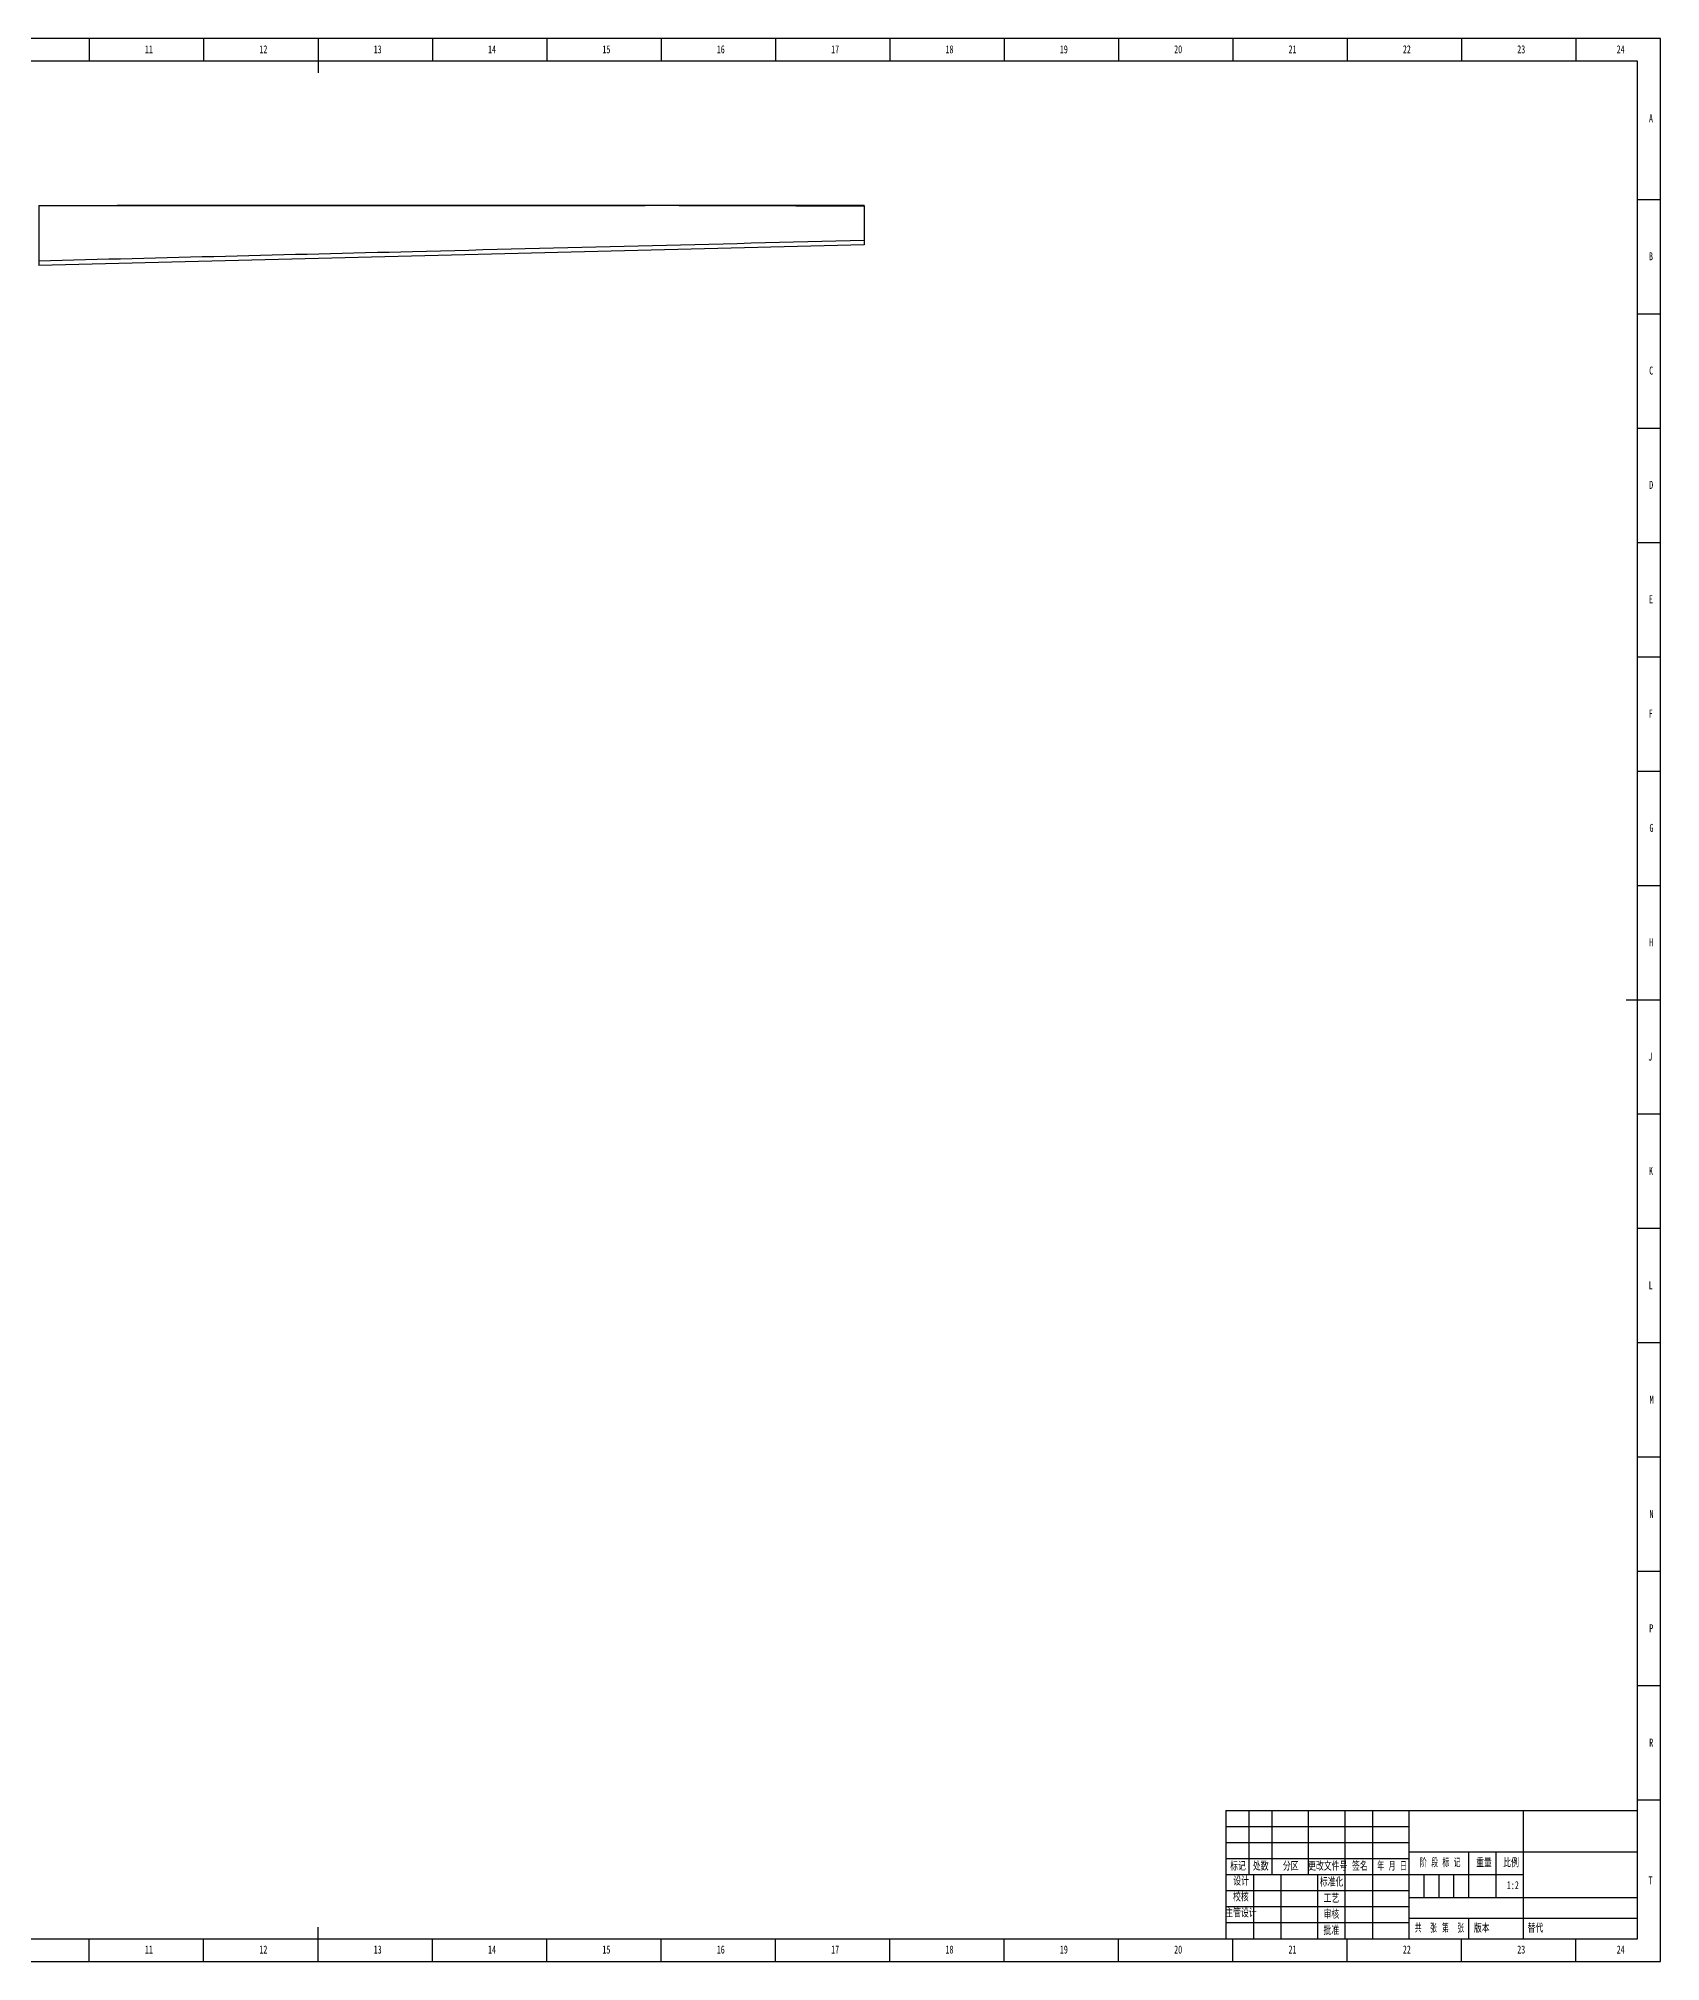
# Model space of a CAD drawing. Header units: millimetres. Extents: x 0 to 1189, y 0 to 841.
# Drawn here: x 480 to 1189, y 0 to 841 of the extents above; entities that cross this region are included whole.
import ezdxf

# ---------------------------------------------------------------- set-up
doc = ezdxf.new("R2010")
doc.units = ezdxf.units.MM
for name, color, linetype in [('10', 7, 'Continuous'), ('5', 7, 'Continuous'), ('9', 7, 'Continuous'), ('SLD-0', 7, 'Continuous')]:
    doc.layers.add(name, color=color, linetype=linetype)
doc.styles.add('SLDTEXTSTYLE0', font='TXT', dxfattribs={"width": 0.7, "bigfont": 'bigfont'})
doc.styles.add('SLDTEXTSTYLE1', font='TXT', dxfattribs={"width": 0.6, "bigfont": 'bigfont'})
doc.styles.add('SLDTEXTSTYLE2', font='TXT', dxfattribs={"width": 0.614286, "bigfont": 'bigfont'})
doc.styles.add('SLDTEXTSTYLE3', font='TXT', dxfattribs={"width": 0.62, "bigfont": 'bigfont'})
doc.styles.add('SLDTEXTSTYLE5', font='TXT', dxfattribs={"width": 0.7})

msp = doc.modelspace()

# ---------------------------------------------------------------- linework, layer by layer
at = {"color": 7, "linetype": 'Continuous', "lineweight": 25}
for p, q in [((479.9606, 767.8994), (744.9828, 767.8994)), ((840.8264, 750.7047), (479.9606, 741.6895))]:
    msp.add_line(p, q, dxfattribs=at)
for points, knots in [([(479.9606, 767.8994), (479.9606, 767.7268), (479.9606, 767.3817), (479.9606, 766.5975), (479.9606, 765.4364), (479.9606, 764.0667), (479.9606, 762.6271), (479.9606, 761.2313), (479.9606, 759.6038), (479.9606, 757.6749), (479.9606, 755.5794), (479.9606, 753.4486), (479.9606, 751.667), (479.9606, 750.1259), (479.9606, 749.0972), (479.9606, 748.1584), (479.9606, 747.3759), (479.9606, 746.527), (479.9606, 745.6137), (479.9606, 744.7864), (479.9606, 744.2073), (479.9606, 743.8788), (479.9606, 743.8411), (479.9606, 743.8126)], [0, 0, 0, 0, 0.09870226, 0.19739693, 0.29608925, 0.39477815, 0.45681599, 0.51885194, 0.58088479, 0.64290859, 0.70492709, 0.74897925, 0.79302231, 0.81505251, 0.83706806, 0.84807899, 0.85908417, 0.87005679, 0.88102983, 0.90052971, 0.92004077, 0.93960598, 1, 1, 1, 1]), ([(840.8264, 767.9201), (821.7544, 767.9238), (783.5924, 767.9311), (726.3096, 767.9173), (659.3506, 767.9072), (588.6209, 767.9004), (537.0154, 767.8999), (514.1575, 767.8998)], [0, 0, 0, 0, 0.1751572, 0.35048091, 0.52611061, 0.7900972, 1, 1, 1, 1]), ([(840.8264, 767.6023), (824.8504, 767.674), (792.89, 767.8174), (760.9547, 767.872), (744.9828, 767.8994)], [0, 0, 0, 0, 0.49986955, 1, 1, 1, 1]), ([(840.8264, 767.8994), (840.8264, 767.9451), (840.8264, 767.8458), (840.8264, 767.6991), (840.8264, 767.6072), (840.8264, 767.5047), (840.8264, 767.3923), (840.8264, 767.271), (840.8264, 767.138), (840.8264, 766.9952), (840.8264, 766.8415), (840.8264, 766.677), (840.8264, 766.5014), (840.8264, 766.3146), (840.8264, 766.1179), (840.8264, 765.9077), (840.8264, 765.6878), (840.8264, 765.4555), (840.8264, 765.2132), (840.8264, 764.9589), (840.8264, 764.6968), (840.8264, 764.421), (840.8264, 764.1377), (840.8264, 763.8409), (840.8264, 763.536), (840.8264, 763.2206), (840.8264, 762.8952), (840.8264, 762.5605), (840.8264, 762.2196), (840.8264, 761.8659), (840.8264, 761.5069), (840.8264, 761.1418), (840.8264, 760.7756), (840.8264, 760.4109), (840.8264, 760.0539), (840.8264, 759.7078), (840.8264, 759.3769), (840.8264, 759.0606), (840.8264, 758.7625), (840.8264, 758.4826), (840.8264, 758.2191), (840.8264, 757.9724), (840.8264, 757.743), (840.8264, 757.5285), (840.8264, 757.3291), (840.8264, 757.1432), (840.8264, 756.97), (840.8264, 756.8057), (840.8264, 756.6497), (840.8264, 756.5001), (840.8264, 756.3554), (840.8264, 756.216), (840.8264, 756.0807), (840.8264, 755.9481), (840.8264, 755.8178), (840.8264, 755.6908), (840.8264, 755.565), (840.8264, 755.4412), (840.8264, 755.3202), (840.8264, 755.1874), (840.8264, 755.0506), (840.8264, 754.9046), (840.8264, 754.7713), (840.8264, 754.6434), (840.8264, 754.5408), (840.8264, 754.4796), (840.8264, 754.4579)], [0, 0, 0, 0, 0.04299486, 0.056146667, 0.069271634, 0.082349518, 0.095401626, 0.108400279, 0.121362007, 0.134287093, 0.147169939, 0.160020906, 0.172829953, 0.185615478, 0.198341322, 0.211039592, 0.223690836, 0.236296331, 0.248839446, 0.261316953, 0.273667727, 0.285901716, 0.298001198, 0.309934466, 0.321701599, 0.333252369, 0.344586737, 0.355677118, 0.366478072, 0.376983131, 0.387209096, 0.397095506, 0.406601846, 0.415670966, 0.424238048, 0.432245828, 0.439657062, 0.446477492, 0.452730231, 0.458437724, 0.463652141, 0.468417426, 0.472772853, 0.476762374, 0.48042624, 0.483798772, 0.486911614, 0.489789848, 0.492474783, 0.494980411, 0.497332818, 0.49954976, 0.501646595, 0.503632067, 0.505523046, 0.507328358, 0.509056712, 0.510719962, 0.512319979, 0.513865047, 0.515912723, 0.517689667, 0.519575635, 0.521126958, 0.522703492, 0.523584316, 0.523584316, 0.523584316, 0.523584316]), ([(479.9606, 743.8045), (534.3875, 745.1594), (654.6673, 748.1537), (774.9642, 751.1477), (840.8264, 752.7869)], [0, 0, 0, 0, 0.45250299, 1, 1, 1, 1]), ([(840.8264, 754.4579), (840.8264, 754.3672), (840.8264, 753.9955), (840.8264, 753.489), (840.8264, 753.0671), (840.8264, 752.8121), (840.8264, 752.8217), (840.8264, 752.8289)], [0, 0, 0, 0, 0.05054604, 0.2071678, 0.36428654, 0.5217882, 1, 1, 1, 1]), ([(840.8264, 752.6539), (840.8264, 752.6021), (840.8264, 752.381), (840.8264, 751.8459), (840.8264, 751.085), (840.8264, 750.7047)], [0, 0, 0, 0, 0.13257419, 0.56635117, 1, 1, 1, 1]), ([(479.9606, 743.6376), (479.9606, 743.5915), (479.9606, 743.3494), (479.9606, 742.7825), (479.9606, 742.0538), (479.9606, 741.6895)], [0, 0, 0, 0, 0.10526355, 0.55266353, 1, 1, 1, 1])]:
    msp.add_open_spline(points, degree=3, knots=knots, dxfattribs=at)
at = {"layer": '5', "color": 7}
for p, q in [((1189, 841), (0, 841)), ((1189, 0), (1189, 841)), ((999, 59), (1079, 59)), ((999, 52), (1079, 52)), ((1085.5, 38), (1085.5, 28)), ((1092, 38), (1092, 28)), ((1098.5, 38), (1098.5, 28)), ((0, 0), (1189, 0))]:
    msp.add_line(p, q, dxfattribs=at)
at = {"layer": '5'}
for p, q in [((502, 841), (502, 831.0501)), ((552, 841), (552, 831.0501)), ((652, 841), (652, 831.0501)), ((702, 841), (702, 831.0501)), ((752, 841), (752, 831.0501)), ((802, 841), (802, 831.0501)), ((852, 841), (852, 831.0501)), ((902, 841), (902, 831.0501)), ((952, 841), (952, 831.0501)), ((1002, 841), (1002, 831.0501)), ((1052, 841), (1052, 831.0501)), ((1102, 841), (1102, 831.0501)), ((1152, 841), (1152, 831.0501)), ((1189, 770.5), (1179, 770.5)), ((1189, 720.5), (1179, 720.5)), ((1189, 670.5), (1179, 670.5)), ((1189, 620.5), (1179, 620.5)), ((1189, 570.5), (1179, 570.5)), ((1189, 520.5), (1179, 520.5)), ((1189, 470.5), (1179, 470.5)), ((1189, 370.5), (1179, 370.5)), ((1189, 320.5), (1179, 320.5)), ((1189, 270.5), (1179, 270.5)), ((1189, 220.5), (1179, 220.5)), ((1189, 170.5), (1179, 170.5)), ((1189, 120.5), (1179, 120.5)), ((1189, 70.5), (1179, 70.5)), ((502, 0), (502, 10)), ((552, 0), (552, 10)), ((652, 0), (652, 10)), ((702, 0), (702, 10)), ((752, 0), (752, 10)), ((802, 0), (802, 10)), ((852, 0), (852, 10)), ((902, 0), (902, 10)), ((952, 0), (952, 10)), ((1002, 0), (1002, 10)), ((1052, 0), (1052, 10)), ((1102, 0), (1102, 10)), ((1152, 0), (1152, 10))]:
    msp.add_line(p, q, dxfattribs=at)
at = {"layer": '5', "lineweight": 25}
for p, q in [((602, 841), (602, 826)), ((1189, 420.5), (1174, 420.5)), ((1105, 18.9824), (1105, 10)), ((602, 0), (602, 15))]:
    msp.add_line(p, q, dxfattribs=at)
at = {"layer": '5', "color": 7, "lineweight": 25}
for p, q in [((1179, 831.0501), (25, 831.0501)), ((1179, 10), (1179, 831.0501)), ((999, 66), (1179, 66)), ((999, 66), (999, 10)), ((1009, 66), (1009, 38)), ((1019, 66), (1019, 38)), ((1035, 66), (1035, 38)), ((1051, 66), (1051, 10)), ((1063, 66), (1063, 10)), ((1079, 66), (1079, 10)), ((1129, 66), (1129, 38)), ((999, 45), (1079, 45)), ((1079, 48), (1179, 48)), ((1105, 48), (1105, 28)), ((1117, 48), (1117, 28)), ((999, 38), (1129, 38)), ((1011, 38), (1011, 10)), ((1023, 38), (1023, 10)), ((1039, 38), (1039, 10)), ((1129, 38), (1129, 10)), ((999, 31), (1079, 31)), ((1079, 28), (1179, 28)), ((999, 24), (1079, 24)), ((999, 17), (1079, 17)), ((1079.0061, 18.9824), (1179, 18.9824)), ((0, 10), (1179, 10))]:
    msp.add_line(p, q, dxfattribs=at)

# ---------------------------------------------------------------- texts
at = {"layer": '10', "char_height": 3.5, "attachment_point": 2}
for s, insert, style in [('11', (528.0889, 838.0095), 'SLDTEXTSTYLE5'), ('12', (578.0889, 838.0095), 'SLDTEXTSTYLE5'), ('13', (628.0889, 838.0095), 'SLDTEXTSTYLE5'), ('14', (678.0889, 838.0095), 'SLDTEXTSTYLE5'), ('15', (728.0889, 838.0095), 'SLDTEXTSTYLE5'), ('16', (778.0913, 838.0095), 'SLDTEXTSTYLE5'), ('17', (828.0913, 838.0095), 'SLDTEXTSTYLE5'), ('18', (878.0913, 838.0095), 'SLDTEXTSTYLE5'), ('19', (928.0913, 838.0095), 'SLDTEXTSTYLE5'), ('20', (978.0889, 838.0095), 'SLDTEXTSTYLE5'), ('21', (1028.0889, 838.0095), 'SLDTEXTSTYLE5'), ('22', (1078.0889, 838.0095), 'SLDTEXTSTYLE5'), ('23', (1128.0889, 838.0095), 'SLDTEXTSTYLE5'), ('24', (1171.5889, 838.0095), 'SLDTEXTSTYLE5'), ('A', (1184.8203, 807.7595), 'SLDTEXTSTYLE5'), ('B', (1184.8203, 747.5095), 'SLDTEXTSTYLE5'), ('C', (1184.9273, 697.5095), 'SLDTEXTSTYLE5'), ('D', (1184.9297, 647.5095), 'SLDTEXTSTYLE5'), ('E', (1184.8179, 597.5095), 'SLDTEXTSTYLE5'), ('F', (1184.7243, 547.5095), 'SLDTEXTSTYLE5'), ('G', (1185.0391, 497.5095), 'SLDTEXTSTYLE5'), ('H', (1184.9297, 447.5095), 'SLDTEXTSTYLE5'), ('J', (1184.5153, 397.5095), 'SLDTEXTSTYLE5'), ('K', (1184.8203, 347.5095), 'SLDTEXTSTYLE5'), ('L', (1184.6806, 297.5095), 'SLDTEXTSTYLE5'), ('M', (1185.0974, 247.5095), 'SLDTEXTSTYLE5'), ('N', (1185.0488, 197.5095), 'SLDTEXTSTYLE5'), ('P', (1184.9443, 147.5095), 'SLDTEXTSTYLE5'), ('R', (1184.9297, 97.5095), 'SLDTEXTSTYLE5'), ('T', (1184.6563, 37.2595), 'SLDTEXTSTYLE5'), ('校核', (1005.4941, 29.8568), 'SLDTEXTSTYLE0'), ('主管设计', (1005.5621, 22.8297), 'SLDTEXTSTYLE0'), ('11', (528.0889, 7.0095), 'SLDTEXTSTYLE5'), ('12', (578.0889, 7.0095), 'SLDTEXTSTYLE5'), ('13', (628.0889, 7.0095), 'SLDTEXTSTYLE5'), ('14', (678.0889, 7.0095), 'SLDTEXTSTYLE5'), ('15', (728.0889, 7.0095), 'SLDTEXTSTYLE5'), ('16', (778.0913, 7.0095), 'SLDTEXTSTYLE5'), ('17', (828.0913, 7.0095), 'SLDTEXTSTYLE5'), ('18', (878.0913, 7.0095), 'SLDTEXTSTYLE5'), ('19', (928.0913, 7.0095), 'SLDTEXTSTYLE5'), ('20', (978.0889, 7.0095), 'SLDTEXTSTYLE5'), ('21', (1028.0889, 7.0095), 'SLDTEXTSTYLE5'), ('22', (1078.0889, 7.0095), 'SLDTEXTSTYLE5'), ('23', (1128.0889, 7.0095), 'SLDTEXTSTYLE5'), ('24', (1171.5889, 7.0095), 'SLDTEXTSTYLE5')]:
    msp.add_mtext(s, dxfattribs=dict(at, insert=insert, style=style))
at = {"layer": '10', "color": 7, "insert": (1110.8444, 16.1881), "char_height": 3.5, "attachment_point": 2, "style": 'SLDTEXTSTYLE0'}
msp.add_mtext('版本', dxfattribs=at)
at = {"layer": '9', "color": 7, "char_height": 3.5, "attachment_point": 2}
for s, insert, style in [('标记', (1004.2451, 43.3062), 'SLDTEXTSTYLE0'), ('处数', (1014.1711, 43.3062), 'SLDTEXTSTYLE0'), ('分区', (1027.308, 43.3062), 'SLDTEXTSTYLE0'), ('更改文件号', (1043.4824, 43.3062), 'SLDTEXTSTYLE0'), ('签名', (1057.5369, 43.3062), 'SLDTEXTSTYLE0'), ('年 月 日', (1071.6102, 43.3062), 'SLDTEXTSTYLE3'), ('阶 段 标 记', (1092.6508, 44.8103), 'SLDTEXTSTYLE2'), ('重量', (1111.794, 44.8103), 'SLDTEXTSTYLE0'), ('比例', (1123.679, 44.8103), 'SLDTEXTSTYLE0'), ('设计', (1005.6448, 36.7667), 'SLDTEXTSTYLE0'), ('标准化', (1045.1847, 36.3584), 'SLDTEXTSTYLE0'), ('工艺', (1045.0753, 29.2301), 'SLDTEXTSTYLE0'), ('审核', (1045.0753, 22.2493), 'SLDTEXTSTYLE0'), ('批准', (1045.0753, 15.2155), 'SLDTEXTSTYLE0'), ('共  张', (1086.3826, 16.1881), 'SLDTEXTSTYLE1'), ('第  张', (1098.2739, 16.1881), 'SLDTEXTSTYLE1')]:
    msp.add_mtext(s, dxfattribs=dict(at, insert=insert, style=style))
at = {"layer": 'SLD-0', "char_height": 3.5}
for s, insert, attachment_point, style in [('1:2', (1124.4373, 35.1578), 2, 'SLDTEXTSTYLE5'), ('替代', (1130.8513, 16.1881), 1, 'SLDTEXTSTYLE0')]:
    msp.add_mtext(s, dxfattribs=dict(at, insert=insert, attachment_point=attachment_point, style=style))

doc.saveas('drawing.dxf')
